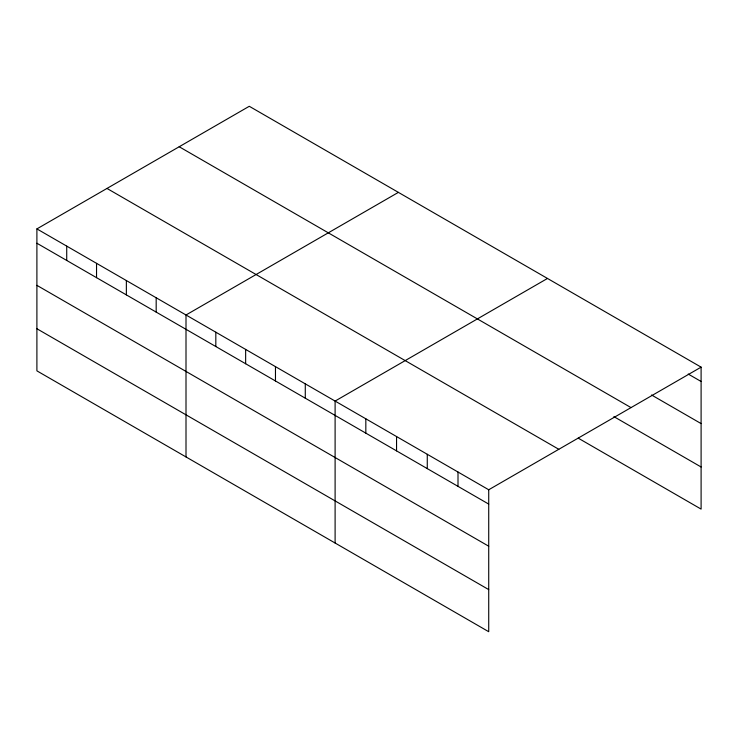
<?xml version="1.0" encoding="UTF-8"?>
<svg xmlns="http://www.w3.org/2000/svg" width="738" height="738" viewBox="0 0 738 738"><rect width="100%" height="100%" fill="white"/><g stroke="black" fill="none" stroke-linecap="round" stroke-linejoin="round"><path stroke-width="1.11" d="M488.722 546.212L488.722 489.764L36.9 228.9L36.9 370.854L488.722 631.71L488.722 546.212L36.9 285.348M578.205 438.141L701.1 509.1L701.1 367.146L249.278 106.29L36.9 228.9M398.382 192.369L186.004 314.988L186.004 456.933M547.476 278.457L335.107 401.066L335.107 543.02M488.722 489.764L701.1 367.146M688.213 374.046L701.1 381.481M651.543 394.987L701.1 423.594M179.196 146.751L631.018 407.607M613.887 416.629L701.1 466.988M106.982 188.439L558.804 449.294M36.9 243.236L488.722 504.091M36.9 328.742L488.722 589.597M458.003 472.025L458.003 486.351M427.274 454.285L427.274 468.621M396.555 436.545L396.555 450.881M365.827 418.806L365.827 433.141M305.283 383.852L305.283 398.188M275.468 366.638L275.468 380.965M245.643 349.415L245.643 363.751M215.819 332.201L215.819 346.537M156.179 297.765L156.179 312.1M126.364 280.551L126.364 294.886M96.54 263.337L96.54 277.673M66.724 246.123L66.724 260.449"/></g></svg>
